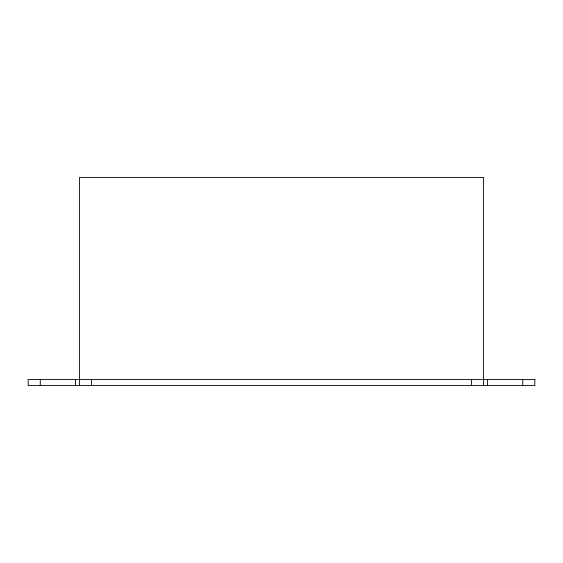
<?xml version="1.0" encoding="UTF-8"?>
<svg xmlns="http://www.w3.org/2000/svg" width="563" height="563" viewBox="0 0 563 563"><rect width="100%" height="100%" fill="white"/><g stroke="black" fill="none" stroke-linecap="round" stroke-linejoin="round"><path stroke-width="0.84" d="M522.731 379.483L522.731 385.549M487.572 379.483L487.572 385.549M483.533 385.549L483.533 177.451L79.467 177.451L79.467 385.549M471.414 379.483L471.414 385.549M91.586 379.483L91.586 385.549M75.428 379.483L75.428 385.549M40.269 379.483L40.269 385.549M534.85 379.483L28.15 379.483L28.15 385.549L534.85 385.549L534.85 379.483"/></g></svg>
